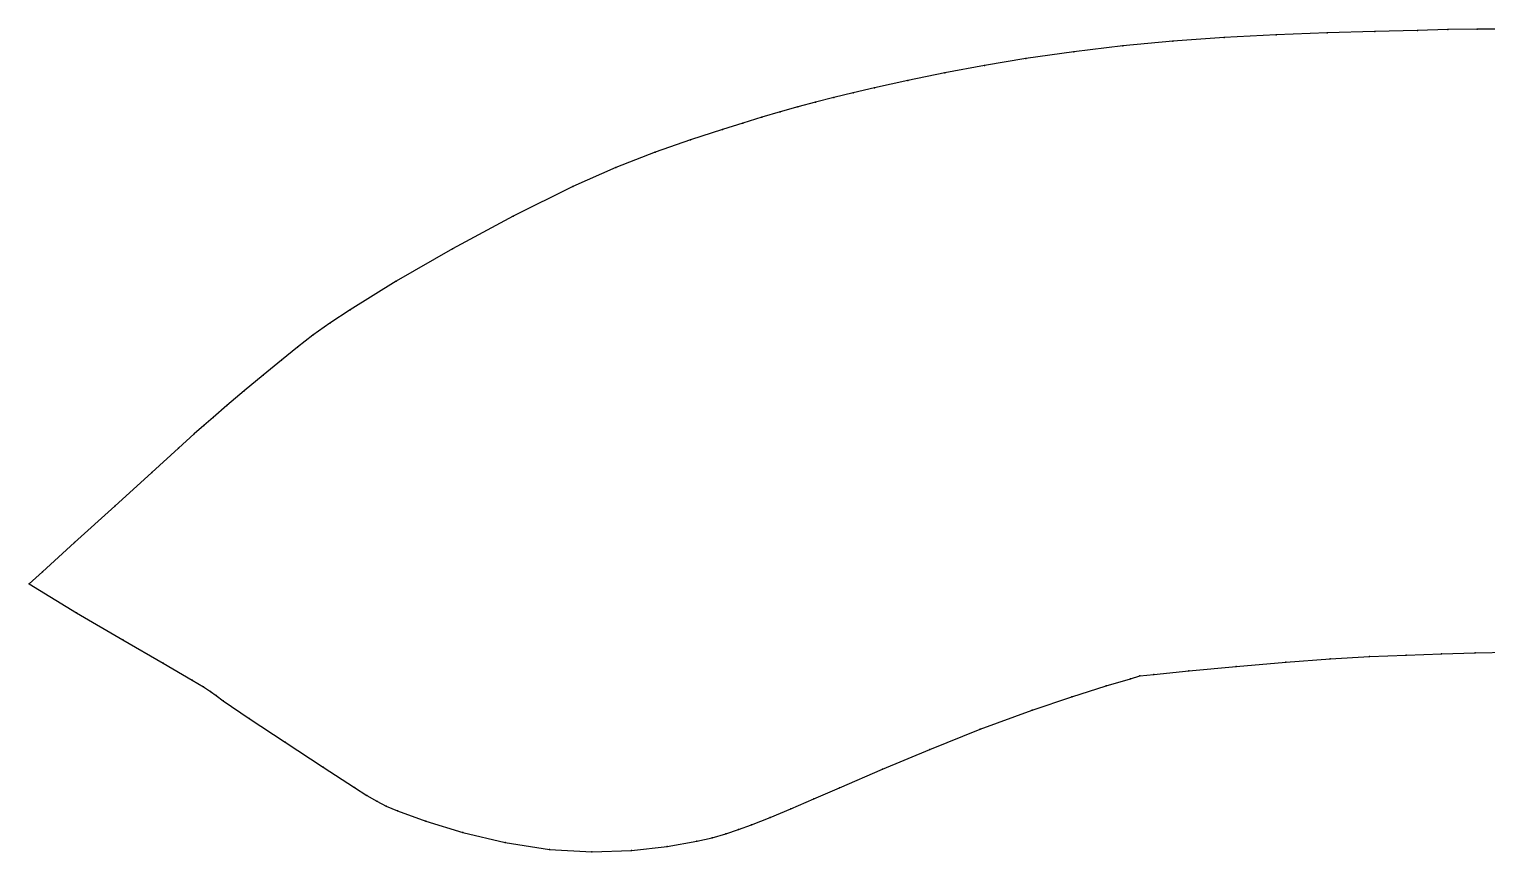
# Model space of a CAD drawing. Extents: x 50 to 2594, y 47 to 2136.
# Drawn here: x 2339.2 to 2434.5, y 1558.4 to 1612.2 of the extents above; entities that cross this region are included whole.
import ezdxf

# ---------------------------------------------------------------- set-up
doc = ezdxf.new("R2010")
doc.units = 0

# ---------------------------------------------------------------- blocks, each defined once
blk = doc.blocks.new('837.CUELLO_XS')
at = {"layer": '1'}
blk.add_lwpolyline([(2435.938, 1612.176), (2433.84, 1612.188), (2431.931, 1612.157), (2429.948, 1612.104), (2427.161, 1612.032), (2424.027, 1611.943), (2420.694, 1611.82), (2417.311, 1611.647), (2413.95, 1611.405), (2410.679, 1611.094), (2407.483, 1610.713), (2404.35, 1610.261), (2401.649, 1609.809), (2399.053, 1609.325), (2396.631, 1608.832), (2394.451, 1608.355), (2393.064, 1608.033), (2391.795, 1607.722), (2390.602, 1607.414), (2389.443, 1607.101), (2388.284, 1606.774), (2387.093, 1606.425), (2385.845, 1606.047), (2384.515, 1605.633), (2382.434, 1604.958), (2380.12, 1604.143), (2377.557, 1603.139), (2374.73, 1601.896), (2370.837, 1599.968), (2366.871, 1597.824), (2363.199, 1595.704), (2360.19, 1593.85), (2358.862, 1592.971), (2357.754, 1592.183), (2356.738, 1591.404), (2355.689, 1590.556), (2354.495, 1589.567), (2353.266, 1588.537), (2352.134, 1587.581), (2351.232, 1586.813), (2350.624, 1586.289), (2349.992, 1585.726), (2348.976, 1584.805), (2347.217, 1583.204), (2344.8, 1581.008), (2342.175, 1578.624), (2340.068, 1576.711), (2339.205, 1575.927), (2342.304, 1574.04), (2345.338, 1572.26), (2347.972, 1570.743), (2349.869, 1569.644), (2350.598, 1569.201), (2351.054, 1568.899), (2351.424, 1568.63), (2351.89, 1568.291), (2353.584, 1567.132), (2355.937, 1565.571), (2358.411, 1563.95), (2360.47, 1562.614), (2361.278, 1562.099), (2361.926, 1561.714), (2362.548, 1561.397), (2363.281, 1561.084), (2365.128, 1560.413), (2367.544, 1559.681), (2370.313, 1559.021), (2373.22, 1558.565), (2375.982, 1558.411), (2378.572, 1558.499), (2380.893, 1558.754), (2382.846, 1559.1), (2383.847, 1559.333), (2384.733, 1559.584), (2385.568, 1559.862), (2386.419, 1560.18), (2387.624, 1560.662), (2388.975, 1561.227), (2390.485, 1561.874), (2392.167, 1562.602), (2394.966, 1563.808), (2398.066, 1565.109), (2401.363, 1566.424), (2404.755, 1567.674), (2407.342, 1568.543), (2409.596, 1569.253), (2411.19, 1569.731), (2411.793, 1569.907), (2412.699, 1570.002), (2415.002, 1570.236), (2418.086, 1570.533), (2421.332, 1570.817), (2424.236, 1571.028), (2426.814, 1571.173), (2429.195, 1571.272), (2431.505, 1571.349), (2433.71, 1571.414), (2435.956, 1571.467)], dxfattribs=at)
at = {"layer": '2'}
for p in [(2339.205, 1575.927), (2411.793, 1569.907)]:
    blk.add_point(p, dxfattribs=at)
at = {"layer": '3'}
for p in [(2427.161, 1612.032), (2429.948, 1612.104), (2431.931, 1612.157), (2433.84, 1612.188), (2410.679, 1611.094), (2413.95, 1611.405), (2417.311, 1611.647), (2420.694, 1611.82), (2424.027, 1611.943), (2404.35, 1610.261), (2407.483, 1610.713), (2399.053, 1609.325), (2401.649, 1609.809), (2394.451, 1608.355), (2396.631, 1608.832), (2390.602, 1607.414), (2391.795, 1607.722), (2393.064, 1608.033), (2387.093, 1606.425), (2388.284, 1606.774), (2389.443, 1607.101), (2384.515, 1605.633), (2385.845, 1606.047), (2382.434, 1604.958), (2380.12, 1604.143), (2377.557, 1603.139), (2374.73, 1601.896), (2370.837, 1599.968), (2366.871, 1597.824), (2363.199, 1595.704), (2360.19, 1593.85), (2358.862, 1592.971), (2357.754, 1592.183), (2356.738, 1591.404), (2355.689, 1590.556), (2354.495, 1589.567), (2353.266, 1588.537), (2352.134, 1587.581), (2350.624, 1586.289), (2351.232, 1586.813), (2349.992, 1585.726), (2348.976, 1584.805), (2347.217, 1583.204), (2344.8, 1581.008), (2342.175, 1578.624), (2340.068, 1576.711), (2342.304, 1574.04), (2345.338, 1572.26), (2424.236, 1571.028), (2426.814, 1571.173), (2429.195, 1571.272), (2431.505, 1571.349), (2433.71, 1571.414), (2347.972, 1570.743), (2415.002, 1570.236), (2418.086, 1570.533), (2421.332, 1570.817), (2349.869, 1569.644), (2350.598, 1569.201), (2409.596, 1569.253), (2411.19, 1569.731), (2412.699, 1570.002), (2351.054, 1568.899), (2351.424, 1568.63), (2351.89, 1568.291), (2407.342, 1568.543), (2404.755, 1567.674), (2353.584, 1567.132), (2401.363, 1566.424), (2355.937, 1565.571), (2398.066, 1565.109), (2358.411, 1563.95), (2394.966, 1563.808), (2360.47, 1562.614), (2392.167, 1562.602), (2361.278, 1562.099), (2361.926, 1561.714), (2390.485, 1561.874), (2362.548, 1561.397), (2363.281, 1561.084), (2387.624, 1560.662), (2388.975, 1561.227), (2365.128, 1560.413), (2367.544, 1559.681), (2384.733, 1559.584), (2385.568, 1559.862), (2386.419, 1560.18), (2370.313, 1559.021), (2380.893, 1558.754), (2382.846, 1559.1), (2383.847, 1559.333), (2373.22, 1558.565), (2375.982, 1558.411), (2378.572, 1558.499)]:
    blk.add_point(p, dxfattribs=at)
blk = doc.blocks.new('837.CUELLO_S')
at = {"layer": '1'}
blk.add_lwpolyline([(2435.938, 1612.176), (2433.84, 1612.188), (2431.931, 1612.157), (2429.948, 1612.104), (2427.161, 1612.032), (2424.027, 1611.943), (2420.694, 1611.82), (2417.311, 1611.647), (2413.95, 1611.405), (2410.679, 1611.094), (2407.483, 1610.713), (2404.35, 1610.261), (2401.649, 1609.809), (2399.053, 1609.325), (2396.631, 1608.832), (2394.451, 1608.355), (2393.064, 1608.033), (2391.795, 1607.722), (2390.602, 1607.414), (2389.443, 1607.101), (2388.284, 1606.774), (2387.093, 1606.425), (2385.845, 1606.047), (2384.515, 1605.633), (2382.434, 1604.958), (2380.12, 1604.143), (2377.557, 1603.139), (2374.73, 1601.896), (2370.837, 1599.968), (2366.871, 1597.824), (2363.199, 1595.704), (2360.19, 1593.85), (2358.862, 1592.971), (2357.754, 1592.183), (2356.738, 1591.404), (2355.689, 1590.556), (2354.495, 1589.567), (2353.266, 1588.537), (2352.134, 1587.581), (2351.232, 1586.813), (2350.624, 1586.289), (2349.992, 1585.726), (2348.976, 1584.805), (2347.217, 1583.204), (2344.8, 1581.008), (2342.175, 1578.624), (2340.068, 1576.711), (2339.205, 1575.927), (2342.304, 1574.04), (2345.338, 1572.26), (2347.972, 1570.743), (2349.869, 1569.644), (2350.598, 1569.201), (2351.054, 1568.899), (2351.424, 1568.63), (2351.89, 1568.291), (2353.584, 1567.132), (2355.937, 1565.571), (2358.411, 1563.95), (2360.47, 1562.614), (2361.278, 1562.099), (2361.926, 1561.714), (2362.548, 1561.397), (2363.281, 1561.084), (2365.128, 1560.413), (2367.544, 1559.681), (2370.313, 1559.021), (2373.22, 1558.565), (2375.982, 1558.411), (2378.572, 1558.499), (2380.893, 1558.754), (2382.846, 1559.1), (2383.847, 1559.333), (2384.733, 1559.584), (2385.568, 1559.862), (2386.419, 1560.18), (2387.624, 1560.662), (2388.975, 1561.227), (2390.485, 1561.874), (2392.167, 1562.602), (2394.966, 1563.808), (2398.066, 1565.109), (2401.363, 1566.424), (2404.755, 1567.674), (2407.342, 1568.543), (2409.596, 1569.253), (2411.19, 1569.731), (2411.793, 1569.907), (2412.699, 1570.002), (2415.002, 1570.236), (2418.086, 1570.533), (2421.332, 1570.817), (2424.236, 1571.028), (2426.814, 1571.173), (2429.195, 1571.272), (2431.505, 1571.349), (2433.71, 1571.414), (2435.956, 1571.467)], dxfattribs=at)
at = {"layer": '2'}
for p in [(2339.205, 1575.927), (2411.793, 1569.907)]:
    blk.add_point(p, dxfattribs=at)
at = {"layer": '3'}
for p in [(2427.161, 1612.032), (2429.948, 1612.104), (2431.931, 1612.157), (2433.84, 1612.188), (2410.679, 1611.094), (2413.95, 1611.405), (2417.311, 1611.647), (2420.694, 1611.82), (2424.027, 1611.943), (2404.35, 1610.261), (2407.483, 1610.713), (2399.053, 1609.325), (2401.649, 1609.809), (2394.451, 1608.355), (2396.631, 1608.832), (2390.602, 1607.414), (2391.795, 1607.722), (2393.064, 1608.033), (2387.093, 1606.425), (2388.284, 1606.774), (2389.443, 1607.101), (2384.515, 1605.633), (2385.845, 1606.047), (2382.434, 1604.958), (2380.12, 1604.143), (2377.557, 1603.139), (2374.73, 1601.896), (2370.837, 1599.968), (2366.871, 1597.824), (2363.199, 1595.704), (2360.19, 1593.85), (2358.862, 1592.971), (2357.754, 1592.183), (2356.738, 1591.404), (2355.689, 1590.556), (2354.495, 1589.567), (2353.266, 1588.537), (2352.134, 1587.581), (2350.624, 1586.289), (2351.232, 1586.813), (2349.992, 1585.726), (2348.976, 1584.805), (2347.217, 1583.204), (2344.8, 1581.008), (2342.175, 1578.624), (2340.068, 1576.711), (2342.304, 1574.04), (2345.338, 1572.26), (2424.236, 1571.028), (2426.814, 1571.173), (2429.195, 1571.272), (2431.505, 1571.349), (2433.71, 1571.414), (2347.972, 1570.743), (2415.002, 1570.236), (2418.086, 1570.533), (2421.332, 1570.817), (2349.869, 1569.644), (2350.598, 1569.201), (2409.596, 1569.253), (2411.19, 1569.731), (2412.699, 1570.002), (2351.054, 1568.899), (2351.424, 1568.63), (2351.89, 1568.291), (2407.342, 1568.543), (2404.755, 1567.674), (2353.584, 1567.132), (2401.363, 1566.424), (2355.937, 1565.571), (2398.066, 1565.109), (2358.411, 1563.95), (2394.966, 1563.808), (2360.47, 1562.614), (2392.167, 1562.602), (2361.278, 1562.099), (2361.926, 1561.714), (2390.485, 1561.874), (2362.548, 1561.397), (2363.281, 1561.084), (2387.624, 1560.662), (2388.975, 1561.227), (2365.128, 1560.413), (2367.544, 1559.681), (2384.733, 1559.584), (2385.568, 1559.862), (2386.419, 1560.18), (2370.313, 1559.021), (2380.893, 1558.754), (2382.846, 1559.1), (2383.847, 1559.333), (2373.22, 1558.565), (2375.982, 1558.411), (2378.572, 1558.499)]:
    blk.add_point(p, dxfattribs=at)
blk = doc.blocks.new('837.CUELLO_M')
at = {"layer": '1'}
blk.add_lwpolyline([(2435.938, 1612.176), (2433.84, 1612.188), (2431.931, 1612.157), (2429.948, 1612.104), (2427.161, 1612.032), (2424.027, 1611.943), (2420.694, 1611.82), (2417.311, 1611.647), (2413.95, 1611.405), (2410.679, 1611.094), (2407.483, 1610.713), (2404.35, 1610.261), (2401.649, 1609.809), (2399.053, 1609.325), (2396.631, 1608.832), (2394.451, 1608.355), (2393.064, 1608.033), (2391.795, 1607.722), (2390.602, 1607.414), (2389.443, 1607.101), (2388.284, 1606.774), (2387.093, 1606.425), (2385.845, 1606.047), (2384.515, 1605.633), (2382.434, 1604.958), (2380.12, 1604.143), (2377.557, 1603.139), (2374.73, 1601.896), (2370.837, 1599.968), (2366.871, 1597.824), (2363.199, 1595.704), (2360.19, 1593.85), (2358.862, 1592.971), (2357.754, 1592.183), (2356.738, 1591.404), (2355.689, 1590.556), (2354.495, 1589.567), (2353.266, 1588.537), (2352.134, 1587.581), (2351.232, 1586.813), (2350.624, 1586.289), (2349.992, 1585.726), (2348.976, 1584.805), (2347.217, 1583.204), (2344.8, 1581.008), (2342.175, 1578.624), (2340.068, 1576.711), (2339.205, 1575.927), (2342.304, 1574.04), (2345.338, 1572.26), (2347.972, 1570.743), (2349.869, 1569.644), (2350.598, 1569.201), (2351.054, 1568.899), (2351.424, 1568.63), (2351.89, 1568.291), (2353.584, 1567.132), (2355.937, 1565.571), (2358.411, 1563.95), (2360.47, 1562.614), (2361.278, 1562.099), (2361.926, 1561.714), (2362.548, 1561.397), (2363.281, 1561.084), (2365.128, 1560.413), (2367.544, 1559.681), (2370.313, 1559.021), (2373.22, 1558.565), (2375.982, 1558.411), (2378.572, 1558.499), (2380.893, 1558.754), (2382.846, 1559.1), (2383.847, 1559.333), (2384.733, 1559.584), (2385.568, 1559.862), (2386.419, 1560.18), (2387.624, 1560.662), (2388.975, 1561.227), (2390.485, 1561.874), (2392.167, 1562.602), (2394.966, 1563.808), (2398.066, 1565.109), (2401.363, 1566.424), (2404.755, 1567.674), (2407.342, 1568.543), (2409.596, 1569.253), (2411.19, 1569.731), (2411.793, 1569.907), (2412.699, 1570.002), (2415.002, 1570.236), (2418.086, 1570.533), (2421.332, 1570.817), (2424.236, 1571.028), (2426.814, 1571.173), (2429.195, 1571.272), (2431.505, 1571.349), (2433.71, 1571.414), (2435.956, 1571.467)], dxfattribs=at)
at = {"layer": '2'}
for p in [(2339.205, 1575.927), (2411.793, 1569.907)]:
    blk.add_point(p, dxfattribs=at)
at = {"layer": '3'}
for p in [(2427.161, 1612.032), (2429.948, 1612.104), (2431.931, 1612.157), (2433.84, 1612.188), (2410.679, 1611.094), (2413.95, 1611.405), (2417.311, 1611.647), (2420.694, 1611.82), (2424.027, 1611.943), (2404.35, 1610.261), (2407.483, 1610.713), (2399.053, 1609.325), (2401.649, 1609.809), (2394.451, 1608.355), (2396.631, 1608.832), (2390.602, 1607.414), (2391.795, 1607.722), (2393.064, 1608.033), (2387.093, 1606.425), (2388.284, 1606.774), (2389.443, 1607.101), (2384.515, 1605.633), (2385.845, 1606.047), (2382.434, 1604.958), (2380.12, 1604.143), (2377.557, 1603.139), (2374.73, 1601.896), (2370.837, 1599.968), (2366.871, 1597.824), (2363.199, 1595.704), (2360.19, 1593.85), (2358.862, 1592.971), (2357.754, 1592.183), (2356.738, 1591.404), (2355.689, 1590.556), (2354.495, 1589.567), (2353.266, 1588.537), (2352.134, 1587.581), (2350.624, 1586.289), (2351.232, 1586.813), (2349.992, 1585.726), (2348.976, 1584.805), (2347.217, 1583.204), (2344.8, 1581.008), (2342.175, 1578.624), (2340.068, 1576.711), (2342.304, 1574.04), (2345.338, 1572.26), (2424.236, 1571.028), (2426.814, 1571.173), (2429.195, 1571.272), (2431.505, 1571.349), (2433.71, 1571.414), (2347.972, 1570.743), (2415.002, 1570.236), (2418.086, 1570.533), (2421.332, 1570.817), (2349.869, 1569.644), (2350.598, 1569.201), (2409.596, 1569.253), (2411.19, 1569.731), (2412.699, 1570.002), (2351.054, 1568.899), (2351.424, 1568.63), (2351.89, 1568.291), (2407.342, 1568.543), (2404.755, 1567.674), (2353.584, 1567.132), (2401.363, 1566.424), (2355.937, 1565.571), (2398.066, 1565.109), (2358.411, 1563.95), (2394.966, 1563.808), (2360.47, 1562.614), (2392.167, 1562.602), (2361.278, 1562.099), (2361.926, 1561.714), (2390.485, 1561.874), (2362.548, 1561.397), (2363.281, 1561.084), (2387.624, 1560.662), (2388.975, 1561.227), (2365.128, 1560.413), (2367.544, 1559.681), (2384.733, 1559.584), (2385.568, 1559.862), (2386.419, 1560.18), (2370.313, 1559.021), (2380.893, 1558.754), (2382.846, 1559.1), (2383.847, 1559.333), (2373.22, 1558.565), (2375.982, 1558.411), (2378.572, 1558.499)]:
    blk.add_point(p, dxfattribs=at)
blk = doc.blocks.new('837.CUELLO_L')
at = {"layer": '1'}
blk.add_lwpolyline([(2435.938, 1612.176), (2433.84, 1612.188), (2431.931, 1612.157), (2429.948, 1612.104), (2427.161, 1612.032), (2424.027, 1611.943), (2420.694, 1611.82), (2417.311, 1611.647), (2413.95, 1611.405), (2410.679, 1611.094), (2407.483, 1610.713), (2404.35, 1610.261), (2401.649, 1609.809), (2399.053, 1609.325), (2396.631, 1608.832), (2394.451, 1608.355), (2393.064, 1608.033), (2391.795, 1607.722), (2390.602, 1607.414), (2389.443, 1607.101), (2388.284, 1606.774), (2387.093, 1606.425), (2385.845, 1606.047), (2384.515, 1605.633), (2382.434, 1604.958), (2380.12, 1604.143), (2377.557, 1603.139), (2374.73, 1601.896), (2370.837, 1599.968), (2366.871, 1597.824), (2363.199, 1595.704), (2360.19, 1593.85), (2358.862, 1592.971), (2357.754, 1592.183), (2356.738, 1591.404), (2355.689, 1590.556), (2354.495, 1589.567), (2353.266, 1588.537), (2352.134, 1587.581), (2351.232, 1586.813), (2350.624, 1586.289), (2349.992, 1585.726), (2348.976, 1584.805), (2347.217, 1583.204), (2344.8, 1581.008), (2342.175, 1578.624), (2340.068, 1576.711), (2339.205, 1575.927), (2342.304, 1574.04), (2345.338, 1572.26), (2347.972, 1570.743), (2349.869, 1569.644), (2350.598, 1569.201), (2351.054, 1568.899), (2351.424, 1568.63), (2351.89, 1568.291), (2353.584, 1567.132), (2355.937, 1565.571), (2358.411, 1563.95), (2360.47, 1562.614), (2361.278, 1562.099), (2361.926, 1561.714), (2362.548, 1561.397), (2363.281, 1561.084), (2365.128, 1560.413), (2367.544, 1559.681), (2370.313, 1559.021), (2373.22, 1558.565), (2375.982, 1558.411), (2378.572, 1558.499), (2380.893, 1558.754), (2382.846, 1559.1), (2383.847, 1559.333), (2384.733, 1559.584), (2385.568, 1559.862), (2386.419, 1560.18), (2387.624, 1560.662), (2388.975, 1561.227), (2390.485, 1561.874), (2392.167, 1562.602), (2394.966, 1563.808), (2398.066, 1565.109), (2401.363, 1566.424), (2404.755, 1567.674), (2407.342, 1568.543), (2409.596, 1569.253), (2411.19, 1569.731), (2411.793, 1569.907), (2412.699, 1570.002), (2415.002, 1570.236), (2418.086, 1570.533), (2421.332, 1570.817), (2424.236, 1571.028), (2426.814, 1571.173), (2429.195, 1571.272), (2431.505, 1571.349), (2433.71, 1571.414), (2435.956, 1571.467)], dxfattribs=at)
at = {"layer": '2'}
for p in [(2339.205, 1575.927), (2411.793, 1569.907)]:
    blk.add_point(p, dxfattribs=at)
at = {"layer": '3'}
for p in [(2427.161, 1612.032), (2429.948, 1612.104), (2431.931, 1612.157), (2433.84, 1612.188), (2410.679, 1611.094), (2413.95, 1611.405), (2417.311, 1611.647), (2420.694, 1611.82), (2424.027, 1611.943), (2404.35, 1610.261), (2407.483, 1610.713), (2399.053, 1609.325), (2401.649, 1609.809), (2394.451, 1608.355), (2396.631, 1608.832), (2390.602, 1607.414), (2391.795, 1607.722), (2393.064, 1608.033), (2387.093, 1606.425), (2388.284, 1606.774), (2389.443, 1607.101), (2384.515, 1605.633), (2385.845, 1606.047), (2382.434, 1604.958), (2380.12, 1604.143), (2377.557, 1603.139), (2374.73, 1601.896), (2370.837, 1599.968), (2366.871, 1597.824), (2363.199, 1595.704), (2360.19, 1593.85), (2358.862, 1592.971), (2357.754, 1592.183), (2356.738, 1591.404), (2355.689, 1590.556), (2354.495, 1589.567), (2353.266, 1588.537), (2352.134, 1587.581), (2350.624, 1586.289), (2351.232, 1586.813), (2349.992, 1585.726), (2348.976, 1584.805), (2347.217, 1583.204), (2344.8, 1581.008), (2342.175, 1578.624), (2340.068, 1576.711), (2342.304, 1574.04), (2345.338, 1572.26), (2424.236, 1571.028), (2426.814, 1571.173), (2429.195, 1571.272), (2431.505, 1571.349), (2433.71, 1571.414), (2347.972, 1570.743), (2415.002, 1570.236), (2418.086, 1570.533), (2421.332, 1570.817), (2349.869, 1569.644), (2350.598, 1569.201), (2409.596, 1569.253), (2411.19, 1569.731), (2412.699, 1570.002), (2351.054, 1568.899), (2351.424, 1568.63), (2351.89, 1568.291), (2407.342, 1568.543), (2404.755, 1567.674), (2353.584, 1567.132), (2401.363, 1566.424), (2355.937, 1565.571), (2398.066, 1565.109), (2358.411, 1563.95), (2394.966, 1563.808), (2360.47, 1562.614), (2392.167, 1562.602), (2361.278, 1562.099), (2361.926, 1561.714), (2390.485, 1561.874), (2362.548, 1561.397), (2363.281, 1561.084), (2387.624, 1560.662), (2388.975, 1561.227), (2365.128, 1560.413), (2367.544, 1559.681), (2384.733, 1559.584), (2385.568, 1559.862), (2386.419, 1560.18), (2370.313, 1559.021), (2380.893, 1558.754), (2382.846, 1559.1), (2383.847, 1559.333), (2373.22, 1558.565), (2375.982, 1558.411), (2378.572, 1558.499)]:
    blk.add_point(p, dxfattribs=at)
blk = doc.blocks.new('837.CUELLO_XL')
at = {"layer": '1'}
blk.add_lwpolyline([(2435.938, 1612.176), (2433.84, 1612.188), (2431.931, 1612.157), (2429.948, 1612.104), (2427.161, 1612.032), (2424.027, 1611.943), (2420.694, 1611.82), (2417.311, 1611.647), (2413.95, 1611.405), (2410.679, 1611.094), (2407.483, 1610.713), (2404.35, 1610.261), (2401.649, 1609.809), (2399.053, 1609.325), (2396.631, 1608.832), (2394.451, 1608.355), (2393.064, 1608.033), (2391.795, 1607.722), (2390.602, 1607.414), (2389.443, 1607.101), (2388.284, 1606.774), (2387.093, 1606.425), (2385.845, 1606.047), (2384.515, 1605.633), (2382.434, 1604.958), (2380.12, 1604.143), (2377.557, 1603.139), (2374.73, 1601.896), (2370.837, 1599.968), (2366.871, 1597.824), (2363.199, 1595.704), (2360.19, 1593.85), (2358.862, 1592.971), (2357.754, 1592.183), (2356.738, 1591.404), (2355.689, 1590.556), (2354.495, 1589.567), (2353.266, 1588.537), (2352.134, 1587.581), (2351.232, 1586.813), (2350.624, 1586.289), (2349.992, 1585.726), (2348.976, 1584.805), (2347.217, 1583.204), (2344.8, 1581.008), (2342.175, 1578.624), (2340.068, 1576.711), (2339.205, 1575.927), (2342.304, 1574.04), (2345.338, 1572.26), (2347.972, 1570.743), (2349.869, 1569.644), (2350.598, 1569.201), (2351.054, 1568.899), (2351.424, 1568.63), (2351.89, 1568.291), (2353.584, 1567.132), (2355.937, 1565.571), (2358.411, 1563.95), (2360.47, 1562.614), (2361.278, 1562.099), (2361.926, 1561.714), (2362.548, 1561.397), (2363.281, 1561.084), (2365.128, 1560.413), (2367.544, 1559.681), (2370.313, 1559.021), (2373.22, 1558.565), (2375.982, 1558.411), (2378.572, 1558.499), (2380.893, 1558.754), (2382.846, 1559.1), (2383.847, 1559.333), (2384.733, 1559.584), (2385.568, 1559.862), (2386.419, 1560.18), (2387.624, 1560.662), (2388.975, 1561.227), (2390.485, 1561.874), (2392.167, 1562.602), (2394.966, 1563.808), (2398.066, 1565.109), (2401.363, 1566.424), (2404.755, 1567.674), (2407.342, 1568.543), (2409.596, 1569.253), (2411.19, 1569.731), (2411.793, 1569.907), (2412.699, 1570.002), (2415.002, 1570.236), (2418.086, 1570.533), (2421.332, 1570.817), (2424.236, 1571.028), (2426.814, 1571.173), (2429.195, 1571.272), (2431.505, 1571.349), (2433.71, 1571.414), (2435.956, 1571.467)], dxfattribs=at)
at = {"layer": '2'}
for p in [(2339.205, 1575.927), (2411.793, 1569.907)]:
    blk.add_point(p, dxfattribs=at)
at = {"layer": '3'}
for p in [(2427.161, 1612.032), (2429.948, 1612.104), (2431.931, 1612.157), (2433.84, 1612.188), (2410.679, 1611.094), (2413.95, 1611.405), (2417.311, 1611.647), (2420.694, 1611.82), (2424.027, 1611.943), (2404.35, 1610.261), (2407.483, 1610.713), (2399.053, 1609.325), (2401.649, 1609.809), (2394.451, 1608.355), (2396.631, 1608.832), (2390.602, 1607.414), (2391.795, 1607.722), (2393.064, 1608.033), (2387.093, 1606.425), (2388.284, 1606.774), (2389.443, 1607.101), (2384.515, 1605.633), (2385.845, 1606.047), (2382.434, 1604.958), (2380.12, 1604.143), (2377.557, 1603.139), (2374.73, 1601.896), (2370.837, 1599.968), (2366.871, 1597.824), (2363.199, 1595.704), (2360.19, 1593.85), (2358.862, 1592.971), (2357.754, 1592.183), (2356.738, 1591.404), (2355.689, 1590.556), (2354.495, 1589.567), (2353.266, 1588.537), (2352.134, 1587.581), (2350.624, 1586.289), (2351.232, 1586.813), (2349.992, 1585.726), (2348.976, 1584.805), (2347.217, 1583.204), (2344.8, 1581.008), (2342.175, 1578.624), (2340.068, 1576.711), (2342.304, 1574.04), (2345.338, 1572.26), (2424.236, 1571.028), (2426.814, 1571.173), (2429.195, 1571.272), (2431.505, 1571.349), (2433.71, 1571.414), (2347.972, 1570.743), (2415.002, 1570.236), (2418.086, 1570.533), (2421.332, 1570.817), (2349.869, 1569.644), (2350.598, 1569.201), (2409.596, 1569.253), (2411.19, 1569.731), (2412.699, 1570.002), (2351.054, 1568.899), (2351.424, 1568.63), (2351.89, 1568.291), (2407.342, 1568.543), (2404.755, 1567.674), (2353.584, 1567.132), (2401.363, 1566.424), (2355.937, 1565.571), (2398.066, 1565.109), (2358.411, 1563.95), (2394.966, 1563.808), (2360.47, 1562.614), (2392.167, 1562.602), (2361.278, 1562.099), (2361.926, 1561.714), (2390.485, 1561.874), (2362.548, 1561.397), (2363.281, 1561.084), (2387.624, 1560.662), (2388.975, 1561.227), (2365.128, 1560.413), (2367.544, 1559.681), (2384.733, 1559.584), (2385.568, 1559.862), (2386.419, 1560.18), (2370.313, 1559.021), (2380.893, 1558.754), (2382.846, 1559.1), (2383.847, 1559.333), (2373.22, 1558.565), (2375.982, 1558.411), (2378.572, 1558.499)]:
    blk.add_point(p, dxfattribs=at)

msp = doc.modelspace()

# ---------------------------------------------------------------- block references
at = {"layer": '1'}
for name in ['837.CUELLO_XS', '837.CUELLO_S', '837.CUELLO_M', '837.CUELLO_L', '837.CUELLO_XL']:
    msp.add_blockref(name, (0, 0), dxfattribs=at)

doc.saveas('drawing.dxf')
